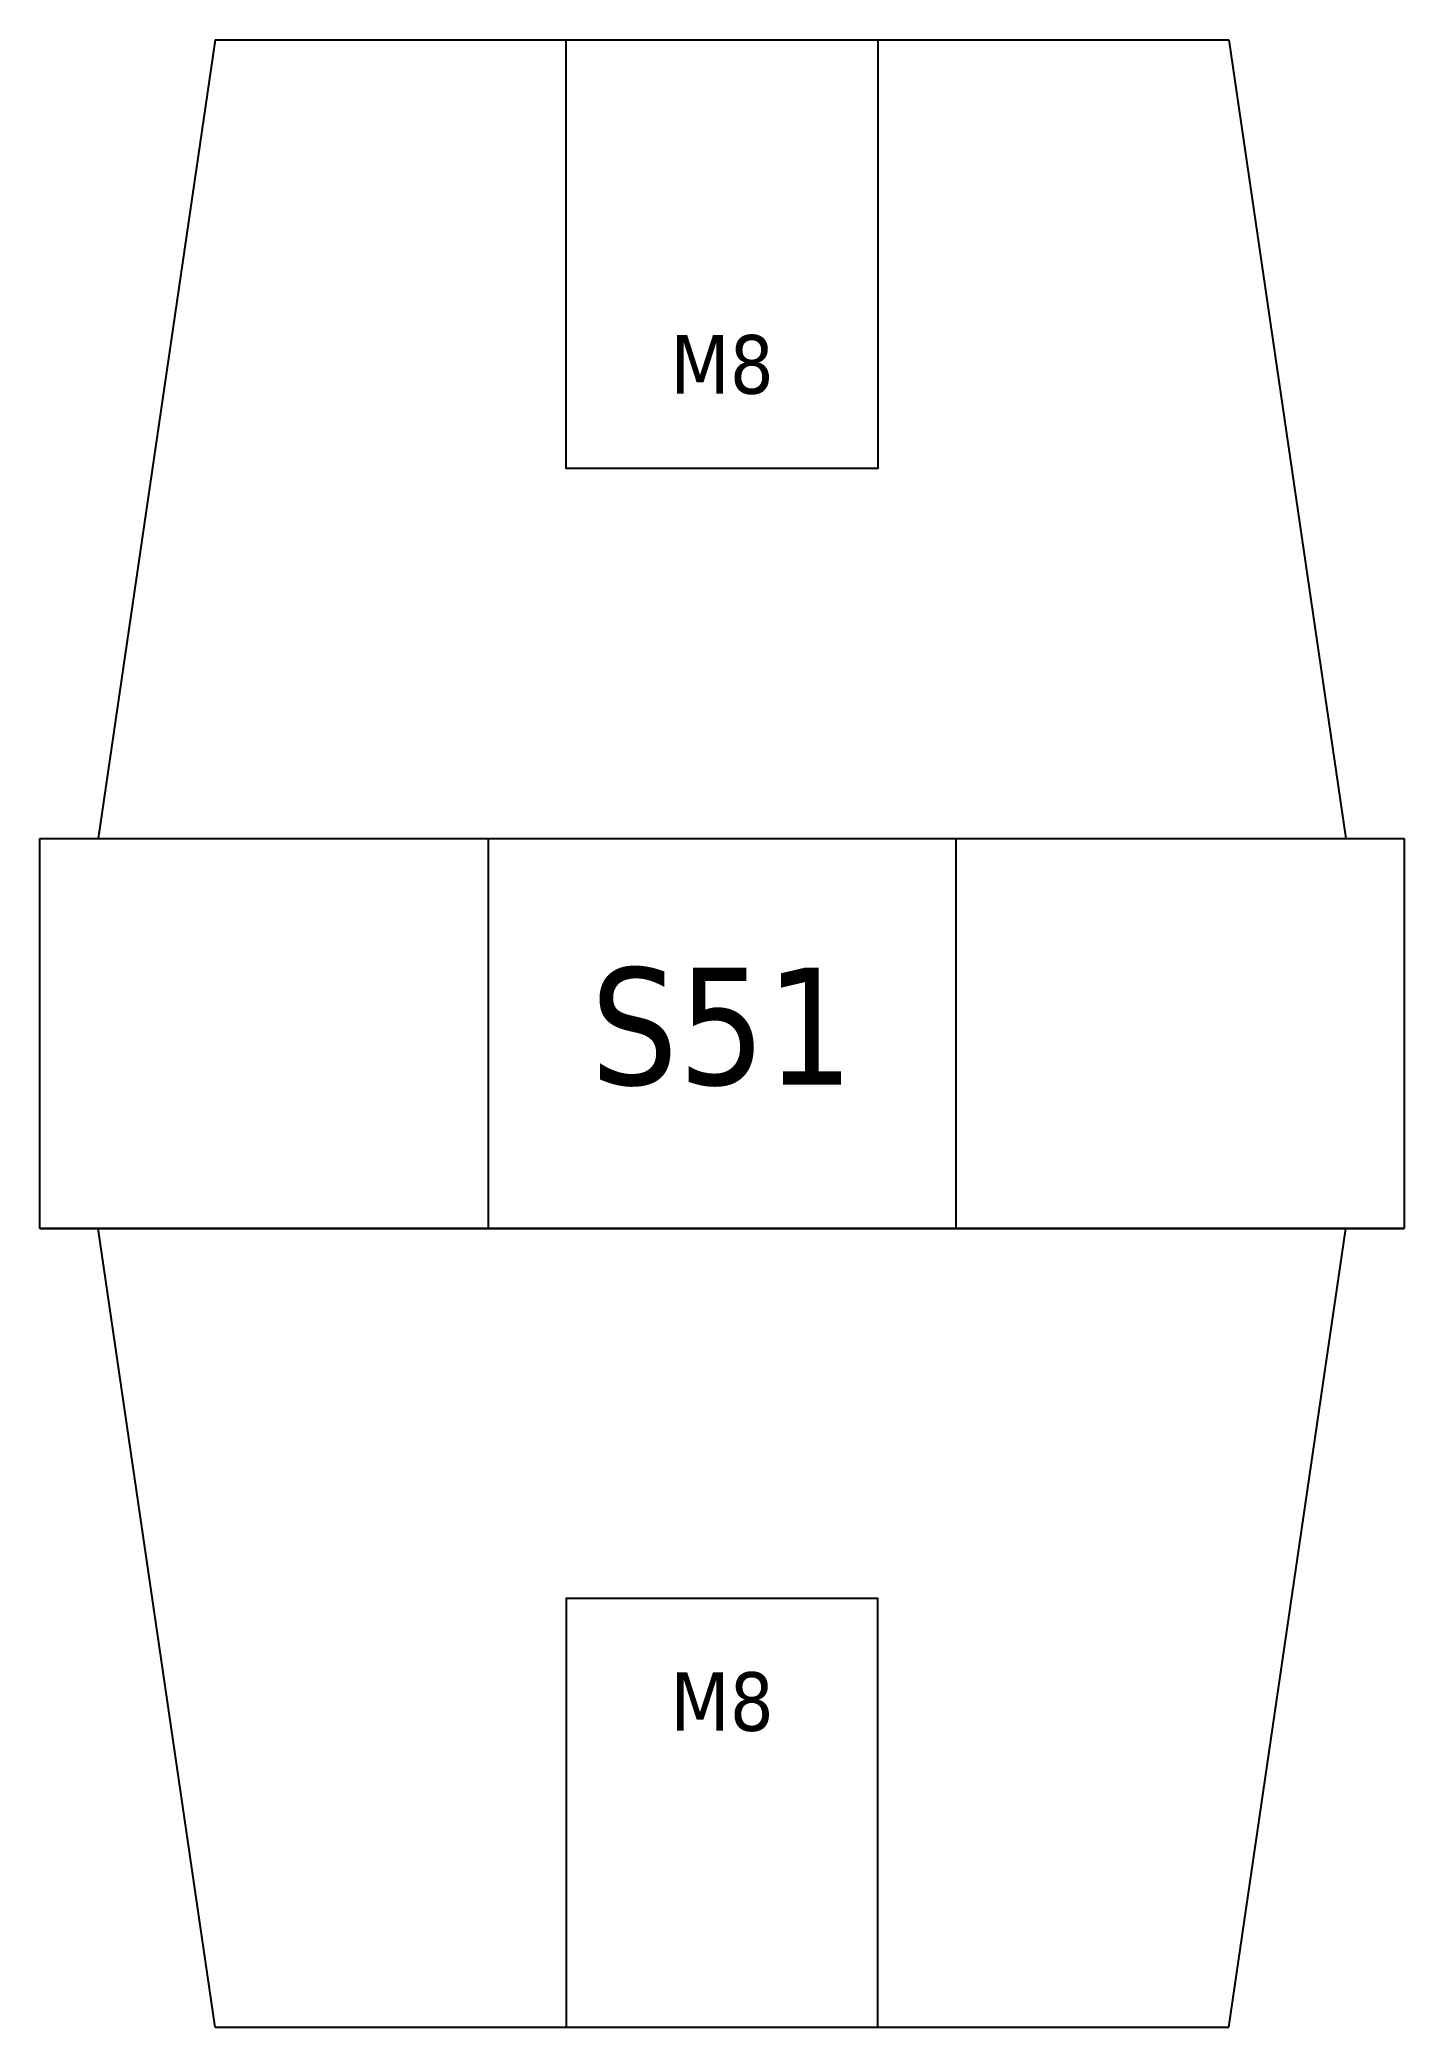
# Model space of a CAD drawing. Header units: inches. Extents: x 0 to 35, y 0 to 51.
import ezdxf

# ---------------------------------------------------------------- set-up
doc = ezdxf.new("R2010")
doc.units = ezdxf.units.IN

# ---------------------------------------------------------------- blocks, each defined once
blk = doc.blocks.new('su51-1')
at = {"color": 1}
for p, q in [((-13, 51), (-16, 30.5)), ((-13, 51), (13, 51)), ((13, 51), (16, 30.5)), ((-17.5, 30.5), (17.5, 30.5)), ((-17.5, 20.5), (-17.5, 30.5)), ((-16, 30.5), (16, 30.5)), ((-6, 30.5), (-6, 20.5)), ((6, 30.5), (6, 20.5)), ((17.5, 30.5), (17.5, 20.5)), ((17.5, 20.5), (-17.5, 20.5)), ((-17.5, 20.5), (17.5, 20.5)), ((-13, 0), (-16, 20.5)), ((-16, 20.5), (16, 20.5)), ((13, 0), (16, 20.5)), ((-13, 0), (13, 0))]:
    blk.add_line(p, q, dxfattribs=at)
for points in [[(-4, 51), (4, 51), (4, 40), (-4, 40)], [(-4, 0), (4, 0), (4, 11), (-4, 11)]]:
    blk.add_lwpolyline(points, close=True, dxfattribs=at)
at = {"color": 1, "width": 30.09782, "attachment_point": 5}
for s, insert, char_height in [('{\\fTahoma|b0|i0|c0|p34;M8}', (0, 42.656), 1.5), ('{\\fTahoma|b0|i0|c0|p34;S51}', (0, 25.66), 3), ('{\\fTahoma|b0|i0|c0|p34;M8}', (0, 8.344), 1.5)]:
    blk.add_mtext(s, dxfattribs=dict(at, insert=insert, char_height=char_height))

msp = doc.modelspace()

# ---------------------------------------------------------------- block references
msp.add_blockref('su51-1', (17.5, 0))

doc.saveas('drawing.dxf')
